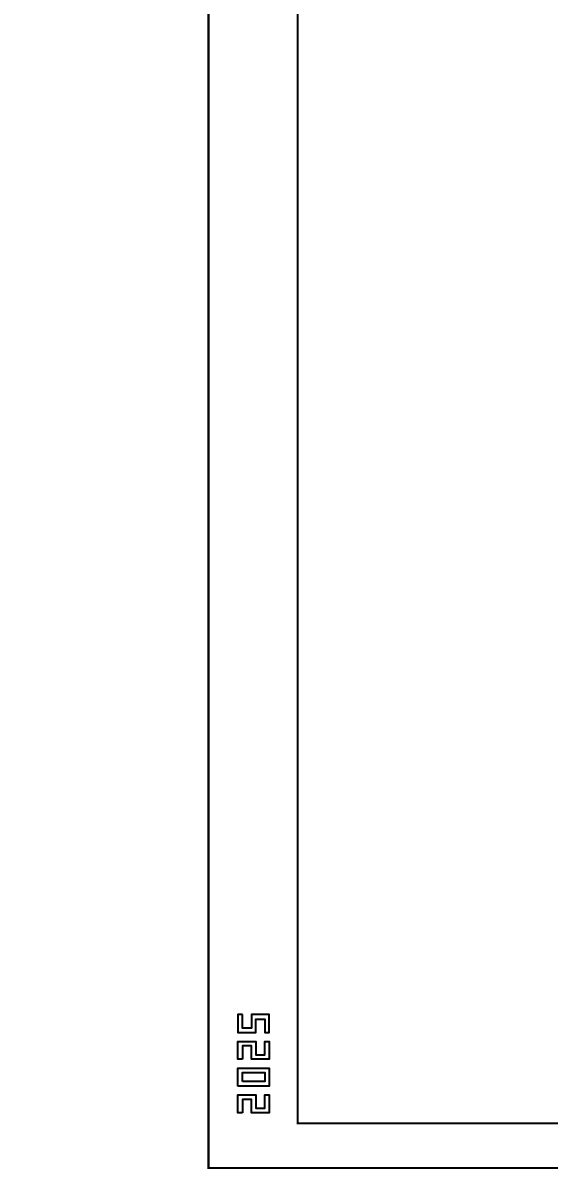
# Model space of a CAD drawing. Extents: x -222544 to -13848, y -31368 to 85559.
# Drawn here: x -57988 to -52095, y -31368 to -18523 of the extents above; entities that cross this region are included whole.
import ezdxf
from ezdxf.enums import TextEntityAlignment as Align
from ezdxf.xclip import XClip

# ---------------------------------------------------------------- set-up
doc = ezdxf.new("R2010")
doc.units = 0
doc.header["$LTSCALE"] = 1000
doc.header["$MEASUREMENT"] = 0
doc.header["$XCLIPFRAME"] = 0
doc.linetypes.add('10平面$0$DASH', pattern=[0.35, 0.25, -0.1])
doc.linetypes.add('10平面$0$DOTE', pattern=[2.42, 2, -0.2, 0.02, -0.2])
doc.layers.get('Defpoints').update_dxf_attribs({"color": 210})
for name, color, linetype in [('0-cxFrame', 155, 'Continuous'), ('10平面$0$A-AXIS-DOTE', 14, '10平面$0$DOTE'), ('10平面$0$A-AXIS-DP', 126, 'Continuous'), ('10平面$0$A-HATCH-2', 251, 'Continuous'), ('10平面$0$A-SFCE', 30, 'Continuous'), ('10平面$0$A-WINDOW', 140, 'Continuous'), ('10平面$0$A-加建区域', 252, 'Continuous'), ('10平面$0$AS-WALL', 40, 'Continuous'), ('10平面$0$AS-结构边线层', 200, 'Continuous'), ('10平面$0$PUB_HATCH', 8, 'Continuous'), ('A-WINDOW', 140, 'Continuous'), ('DIM_SYMB', 3, 'Continuous')]:
    doc.layers.add(name, color=color, linetype=linetype)
doc.layers.add('0-cxText', color=131, linetype='Continuous', lineweight=25)
doc.styles.add('10平面$0$_TCH_DIM_T3', font='SIMPLEX', dxfattribs={"width": 0.705882, "bigfont": 'GBCBIG'})
doc.styles.add('cx_tuming', font='')
doc.styles.add('cx_tuqian1', font='')
doc.styles.add('黑体', font='', dxfattribs={"height": 12})
doc.styles.get('cx_tuming').set_extended_font_data('SimHei')
doc.styles.get('cx_tuqian1').set_extended_font_data('SimSun')
doc.styles.get('黑体').set_extended_font_data('SimHei')
doc.dimstyles.new('10平面$0$_TCH_ARCH&&100', dxfattribs={"dimtxt": 297.5, "dimasz": 100, "dimexe": 100, "dimexo": 100, "dimgap": 126.25, "dimtad": 1, "dimdec": 0, "dimzin": 0, "dimdsep": 46, "dimtxsty": '10平面$0$_TCH_DIM_T3', "dimblk": '10平面$0$_ArchTick', "dimcen": 0.09, "dimclrt": 7, "dimazin": 2, "dimtfac": 1, "dimtdec": 0, "dimtix": 1, "dimtmove": 2, "dimatfit": 3, "dimfxl": 0, "dimtolj": 1, "dimtzin": 0, "dimarcsym": 0})

# ---------------------------------------------------------------- blocks, each defined once
blk = doc.blocks.new('10平面$0$dote')
at = {"layer": '10平面$0$A-AXIS-DOTE', "ltscale": 2}
blk.add_line((98696.4, -255900), (-97273.6, -255900), dxfattribs=at)
blk.add_lwpolyline([(-35305.3, -50417.4), (-8818.8, 31214.7)], dxfattribs=at)
blk = doc.blocks.new('10平面$0$42343243')
at = {"layer": '10平面$0$PUB_HATCH'}
h = blk.add_hatch(dxfattribs=at)
h.set_pattern_fill('多孔材料', color=256, scale=30, style=0)
h.set_pattern_definition([(45, (60, 0), (-60.000061, 60.000061), []), (135, (60, 0), (-60.000061, -60.000061), [])])
h.paths.add_polyline_path([(-137854, 1223170), (-144654, 1223170), (-144354, 1222870), (-137854, 1222870)])
at = {"layer": '10平面$0$AS-WALL'}
for p, q in [((-137854, 1223170), (-144654, 1223170)), ((-137854, 1222870), (-144354, 1222870))]:
    blk.add_line(p, q, dxfattribs=at)
blk = doc.blocks.new('10平面$0$43243')
at = {"layer": '10平面$0$AS-结构边线层'}
for points in [[(-230898, 832220), (-254254, 760236)], [(-196514, 548350), (-175294, 548350), (-175294, 548520), (-173454, 548520), (-173454, 549070), (-171354, 549070), (-171354, 548520), (-169514, 548520), (-169514, 548350), (-155994, 548350), (-155994, 548520), (-146454, 548520), (-146454, 549070), (-144354, 549070), (-144354, 548520), (-128354, 548520), (-128354, 548810), (-128054, 548810), (-128054, 561350), (-131054, 561350), (-131054, 565490), (-128054, 565490), (-128054, 594490)]]:
    blk.add_lwpolyline(points, dxfattribs=at)
blk = doc.blocks.new('10平面$0$3243243')
at = {"layer": '10平面$0$A-SFCE', "color": 2, "linetype": '10平面$0$DASH'}
for p, q in [((-138004.2, 549320), (-146704.2, 549320)), ((-138004.2, 549070), (-146704.2, 549070))]:
    blk.add_line(p, q, dxfattribs=at)
blk = doc.blocks.new('10平面$0$4324324')
at = {"layer": '10平面$0$A-HATCH-2', "linetype": '10平面$0$DASH'}
for p, q in [((-312854.2, 549870), (-138054.2, 549870)), ((-312854.2, 549370), (-138054.2, 549370))]:
    blk.add_line(p, q, dxfattribs=at)
blk = doc.blocks.new('10平面$0$_ArchTick')
at = {"color": 0, "linetype": 'ByBlock', "const_width": 0.4}
blk.add_lwpolyline([(-0.5, -0.5), (0.5, 0.5)], dxfattribs=at)
blk = doc.blocks.new('*D2822')
at = {"layer": '10平面$0$A-加建区域', "color": 0, "lineweight": -2, "transparency": 16777216}
for p, q in [((-143354, 552220), (-143354, 552950)), ((-143354, 552850), (-137854, 552850)), ((-137854, 552220), (-137854, 552950))]:
    blk.add_line(p, q, dxfattribs=at)
at = {"layer": 'Defpoints', "color": 0, "transparency": 16777216}
for p in [(-137854, 552850), (-143354, 552120), (-137854, 552120)]:
    blk.add_point(p, dxfattribs=at)
at = {"layer": '10平面$0$A-加建区域', "color": 0, "lineweight": -2, "transparency": 16777216, "xscale": 100, "yscale": 100, "zscale": 100, "rotation": 180}
blk.add_blockref('10平面$0$_ArchTick', (-143354, 552850), dxfattribs=at)
at = {"layer": '10平面$0$A-加建区域', "color": 0, "lineweight": -2, "transparency": 16777216, "xscale": 100, "yscale": 100, "zscale": 100}
blk.add_blockref('10平面$0$_ArchTick', (-137854, 552850), dxfattribs=at)
at = {"layer": '10平面$0$A-加建区域', "color": 7, "transparency": 16777216, "insert": (-140604, 553125), "char_height": 297.5, "attachment_point": 5, "style": '10平面$0$_TCH_DIM_T3'}
blk.add_mtext('\\A1;5500', dxfattribs=at)
blk = doc.blocks.new('TK22.A1 L(Dragon)')
at = {"layer": '0-cxFrame', "color": 7, "const_width": 0.5}
blk.add_lwpolyline([(0, 0), (-841, 0), (-841, 594), (0, 594)], close=True, dxfattribs=at)
at = {"layer": '0-cxFrame', "const_width": 0.5}
blk.add_lwpolyline([(-80, 10), (-821, 10), (-821, 584), (-80, 584)], close=True, dxfattribs=at)
at = {"layer": 'Defpoints', "color": 2}
for points in [[(-833.37, 34.37), (-834.37, 34.37), (-834.37, 30.37), (-830.37, 30.37), (-830.37, 33.37), (-828.37, 33.37), (-828.37, 30.37), (-827.37, 30.37), (-827.37, 34.37), (-831.37, 34.37), (-831.37, 31.37), (-833.37, 31.37), (-833.37, 34.37)], [(-833.37, 24.37), (-834.37, 24.37), (-834.37, 28.37), (-830.37, 28.37), (-830.37, 25.37), (-828.37, 25.37), (-828.37, 28.37), (-827.37, 28.37), (-827.37, 24.37), (-831.37, 24.37), (-831.37, 27.37), (-833.37, 27.37), (-833.37, 24.37)], [(-833.37, 12.37), (-834.37, 12.37), (-834.37, 16.37), (-830.37, 16.37), (-830.37, 13.37), (-828.37, 13.37), (-828.37, 16.37), (-827.37, 16.37), (-827.37, 12.37), (-831.37, 12.37), (-831.37, 15.37), (-833.37, 15.37), (-833.37, 12.37)]]:
    blk.add_lwpolyline(points, dxfattribs=at)
for points in [[(-834.37, 18.37), (-834.37, 22.37), (-827.37, 22.37), (-827.37, 18.37)], [(-833.37, 19.37), (-833.37, 21.37), (-828.37, 21.37), (-828.37, 19.37)]]:
    blk.add_lwpolyline(points, close=True, dxfattribs=at)
at = {"style": '黑体', "flags": 4}
blk.add_attdef('图幅', text='', height=3.3, dxfattribs=at).set_placement((-40, 3), align=Align.RIGHT)
at = {"layer": '0-cxText', "flags": 4}
for tag, height, style, p in [('建设单位', 3.5, 'cx_tuming', (-45, 240)), ('项目名称', 3.5, 'cx_tuming', (-45, 210)), ('子项名称', 3.5, 'cx_tuming', (-45, 180)), ('工程编号', 3.3, 'cx_tuqian1', (-35, 165)), ('图名1', 3.5, 'cx_tuming', (-45, 87)), ('图名2', 3.5, 'cx_tuming', (-45, 79)), ('图名3', 3.5, 'cx_tuming', (-45, 71)), ('出图日期', 3.3, 'cx_tuqian1', (-39, 60)), ('专业', 3.3, 'cx_tuqian1', (-55, 52)), ('图号', 3.3, 'cx_tuqian1', (-55, 44)), ('版次', 3.3, 'cx_tuqian1', (-20, 44))]:
    blk.add_attdef(tag, text='', height=height, dxfattribs=dict(at, style=style)).set_placement(p, align=Align.MIDDLE)
at = {"layer": 'Defpoints', "color": 6, "flags": 4}
for tag, height, style, p in [('tufu', 3.3, '黑体', (-12, 12)), ('dwfname', 4, 'cx_tuqian1', (-80, 3))]:
    blk.add_attdef(tag, text='', height=height, dxfattribs=dict(at, style=style)).set_placement(p, align=Align.RIGHT)
blk = doc.blocks.new('10平面$0$333')
at = {"layer": '10平面$0$A-加建区域'}
for p, q in [((-143454.2, 552120), (-137754.2, 552120)), ((-143354.2, 551920), (-137954.2, 551920))]:
    blk.add_line(p, q, dxfattribs=at)
dim = blk.add_aligned_dim(p1=(-143354.2, 552120), p2=(-137854.2, 552120), distance=730, dimstyle='10平面$0$_TCH_ARCH&&100', dxfattribs=at)
dim.commit()
dim.dimension.update_dxf_attribs({"geometry": '*D2822', "text_midpoint": (-140604.2, 553125)})
blk = doc.blocks.new('10平面')
at = {"layer": '10平面$0$A-AXIS-DP'}
for name in ['10平面$0$3243243', '10平面$0$333']:
    blk.add_blockref(name, (0, 0), dxfattribs=at)
at = {"layer": '10平面$0$A-WINDOW'}
for name in ['10平面$0$43243', '10平面$0$4324324']:
    blk.add_blockref(name, (0, 0), dxfattribs=at)
at = {"layer": '10平面$0$A-WINDOW', "xscale": -1, "rotation": 180}
blk.add_blockref('10平面$0$42343243', (0, 1771390), dxfattribs=at)
at = {"layer": '10平面$0$AS-WALL'}
blk.add_blockref('10平面$0$dote', (-220736.4, 804820), dxfattribs=at)

msp = doc.modelspace()

# ---------------------------------------------------------------- block references
at = {"layer": '0-cxFrame', "xscale": 50, "yscale": 50, "zscale": 50}
msp.add_blockref('TK22.A1 L(Dragon)', (-13860.5, -31355), dxfattribs=at)
at = {"layer": 'DIM_SYMB'}
ref = msp.add_blockref('10平面', (199076.5, -794617.3), dxfattribs=at)
XClip(ref).set_block_clipping_path([(-232392.0561316109, 827085.1265105864), (-225852.3232791438, 833011.0461944257)])

# ---------------------------------------------------------------- next in the draw order: block references
at = {"layer": 'A-WINDOW'}
ref = msp.add_blockref('10平面', (89760.1, -572410.9), dxfattribs=at)
XClip(ref).set_block_clipping_path([(-138649.4371028924, 547908.4159631686), (-127397.9057266749, 552712.4060170917)])

doc.saveas('drawing.dxf')
